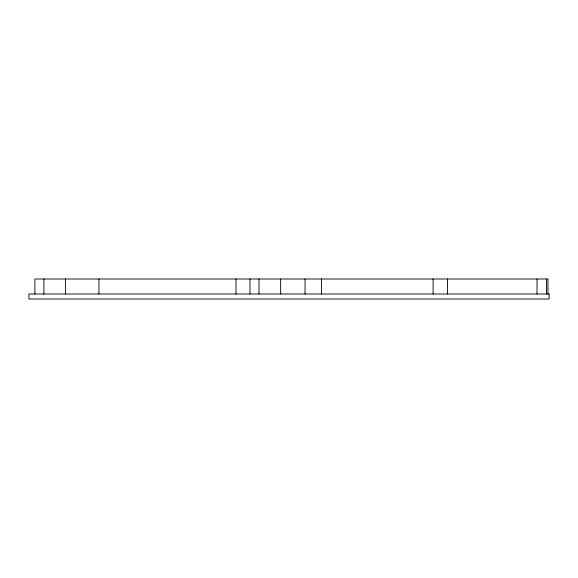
<?xml version="1.0" encoding="UTF-8"?>
<svg xmlns="http://www.w3.org/2000/svg" width="578" height="578" viewBox="0 0 578 578"><rect width="100%" height="100%" fill="white"/><g stroke="black" fill="none" stroke-linecap="round" stroke-linejoin="round"><path stroke-width="0.87" d="M547.966 294L547.966 278.993L34.904 278.993L34.904 294M546.463 278.993L546.463 294M537.027 278.993L537.027 294M447.423 278.993L447.423 294M433.11 278.993L433.11 294M321.512 278.993L321.512 294M305.047 278.993L305.047 294M280.648 278.993L280.648 294M258.987 278.993L258.987 294M249.985 278.993L249.985 294M235.983 278.993L235.983 294M98.925 278.993L98.925 294M65.415 278.993L65.415 294M43.906 278.993L43.906 294M549.1 294L28.9 294L28.9 299.007L549.1 299.007L549.1 294"/></g></svg>
